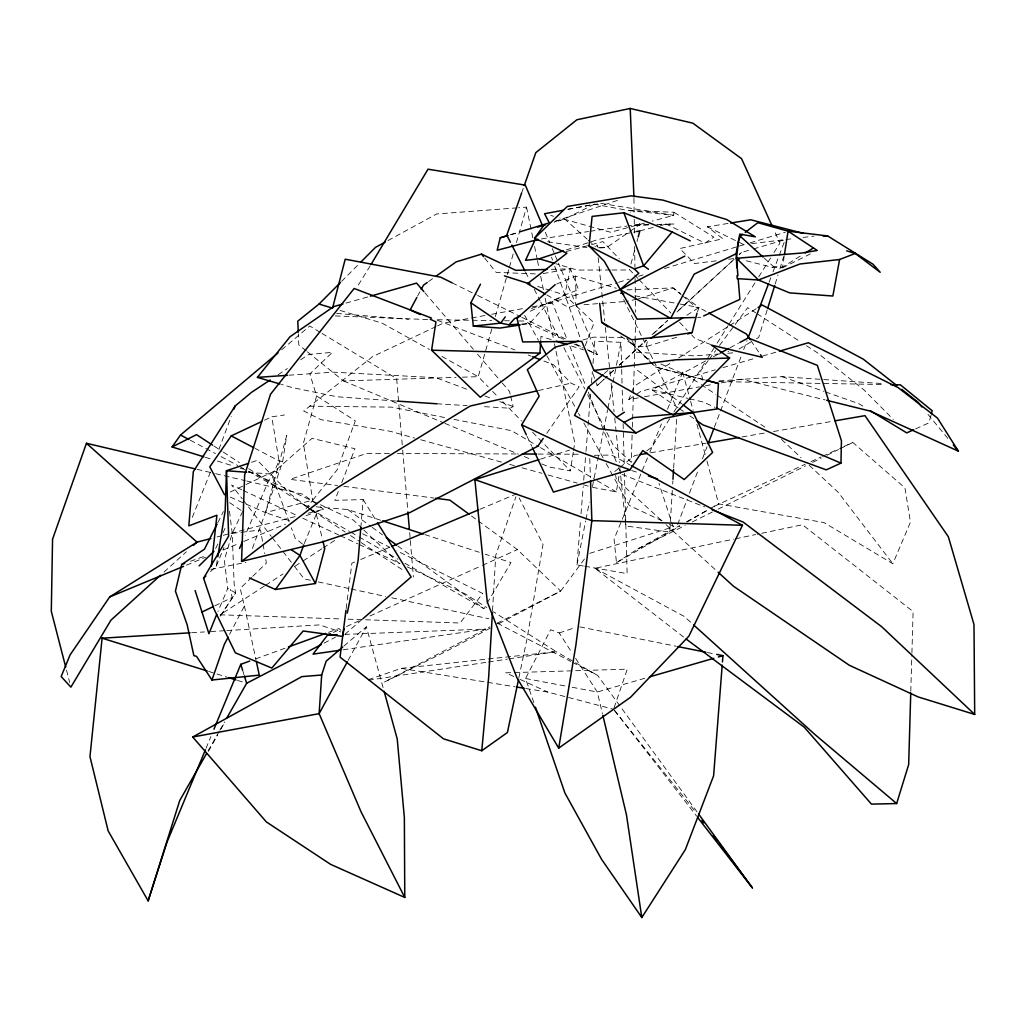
<?xml version="1.0" encoding="UTF-8"?>
<svg xmlns="http://www.w3.org/2000/svg" width="1026" height="1026" viewBox="0 0 1026 1026"><rect width="100%" height="100%" fill="white"/><g stroke="black" fill="none" stroke-linecap="round" stroke-linejoin="round"><path stroke-width="0.75" stroke-dasharray="5 3.75" d="M910.793 691.28L911.87 654.614M911.909 653.011L913.114 611.573L802.473 524.748L757.226 534.238M632.106 435.127L631.259 462.264L613.663 446.015L606.443 431.766M632.362 427.149L632.555 420.763M632.606 419.172L633.35 395.228M633.401 393.625L635.684 320.202M567.942 209.24L594.439 204.174L628.297 210.522L673.877 212.228L673.71 215.319L652.164 221.103M492.531 610.662L495.75 555.297L515.924 496.699M672.312 490.441L669.786 532.032L625.86 525.992L620.627 475.179M672.697 484.041L672.889 480.835M673.659 468.036L676.66 418.454M540.766 339.426L540.958 336.387L551.616 339.76M583.243 565.98L576.971 564.89L580.536 520.144M581.037 513.757L583.204 486.58M583.704 480.194L585.872 453.03M586 451.427L590.694 392.304M591.463 382.724L592.348 371.527M592.99 363.537L594.759 341.171L620.948 342.338L621.628 367.859M360.819 527.646L363.14 499.572L334.848 500.342L338.285 491.492M346.16 608.61L351.88 563.197L354.816 561.953M635.44 340.824L634.645 346.057L645.944 346.647L677.224 337.092M784.185 256.218L782.505 267.824L772.642 267.427L744.017 260.194M289.294 520.605L265.465 512.641L282.637 461.751L286.754 435.37L265.465 512.641L251.819 550.077M541.831 463.944L549.179 467.022L570.328 470.857L573.278 452.107M573.521 450.542L574.752 442.732L555.784 350.071M210.497 571.662L216.294 566.172L217.307 559.863M592.566 487.324L616.318 491.916L619.614 472.216M576.971 564.89L585.654 521.003M585.961 519.438L589.36 502.201M592.464 486.529L603.301 431.677M603.609 430.099L607.636 409.733M607.943 408.168L620.948 342.338M518.874 677.776L527.056 638.685L543.036 544.319L519.13 497.918M930.967 415.286L928.953 422.84L915.077 429.125M630.952 263.99L634.991 248.946M637.005 241.431L637.813 238.43M300.644 359.78L308.608 354.496L332.398 352.303L309.865 373.926L316.598 395.946L303.363 443.322L312.776 500.149L305.966 508.883M491.852 328.91L478.231 376.683L488.222 386.892M495.353 316.572L508.973 268.799M509.409 267.26L513.359 253.384M516.437 242.598L526.53 207.149L518.643 207.752M645.944 346.647L647.855 340.106M242.675 511.474L232.222 533.379L224.322 560.068L227.772 588.437L217.961 611.458M767.166 309.993L758.714 337.4L753.456 340.504M775.156 284.125L777.977 274.994M779.85 268.902L783.607 256.718M614.074 707.786L627.296 669.157L505.728 672.825L514.424 676.801M521.58 193.106L523.683 187.117M697.488 311.763L699.001 307.505L685.419 297.232M210.471 472.05L191.195 520.118M218.884 449.529L231.222 416.492M677.635 524.581L687.228 499.149M689.485 493.16L698.526 469.228M702.477 458.763L706.991 446.785M714.34 427.342L719.983 412.388M720.547 410.887L741.439 355.535M743.696 349.558L747.082 340.581M769.102 282.24L770.795 277.751M773.053 271.775L778.696 256.808M779.26 255.307L784.916 240.353M585.256 345.608L594.054 322.857L564.723 295.026L551.154 290.73M341.735 482.643L354.945 448.747L312.058 438.307L271.492 474.089L245.176 535.341M638.236 397.908L628.835 399.601L631.157 393.689M631.734 392.201L634.055 386.289L673.146 361.473M216.294 566.172L223.937 547.551M304.299 543.511L316.341 514.154L309.07 508.498M647.47 457.904L614.074 539.112L616.472 562.658L680.007 526.094M649.894 452.004L661.437 423.956M667.503 409.182L682.675 372.271L699.912 383.775M206.021 748.352L210.894 736.553M710.313 508.511L718.675 503.843L824.032 522.593L892.838 563.736L910.447 522.131L904.958 487.927L852.798 442.462L839.819 448.4M230.234 492.005L274.532 471.062L279.021 460.918L271.775 416.812L284.446 415.004M215.665 548.602L218.294 542.921M222.873 532.969L226.156 525.863M217.794 522.696L223.411 511.538M533.841 702.618L525.556 678.519L550.654 629.759L559.234 632.965L572.213 653.1M229.58 634.337L244.393 605.994L240.212 588.449L251.575 577.42M417.544 296.168L420.519 290.679M348.096 660.423L366.385 626.809L383.275 688.241M208.458 751.34L217.807 734.667M220.936 729.114L224.822 722.163M208.073 750.852L219.102 731.551M219.885 730.166L224.604 721.894M404.872 563.236L483.926 608.662L486.311 604.596M487.106 603.237L510.974 562.556L485.285 554.22M370.194 265.849L356.868 287.395M669.645 418.762L651.831 447.131L646.688 450.914M673.89 412.003L706.119 360.665M706.965 359.318L713.75 348.507M717.148 343.094L728.178 325.537M729.024 324.19L755.328 282.304M758.714 276.892L770.59 257.975M773.989 252.576L779.927 243.124L773.976 230.016M220.128 616.254L235.595 592.925L234.133 583.974L232.222 533.379L229.491 511.256M220.962 615.279L235.595 592.925L227.772 588.437M546.794 433.28L579.126 386.738L570.982 383.173L553.463 364.692L543.049 360.716M584.461 558.978L560.683 591.091L497.328 624.436M708.171 360.639L700.63 370.719L702.861 380.582M709.107 359.369L715.699 350.546M719.47 345.493L747.71 307.659L755.726 312.84M772.642 267.427L773.386 266.465L782.492 267.17L801.268 255.512M521.824 324.691L529.57 323.485L546.845 304.53L564.723 295.026L578.536 289.678L570.405 268.812L548.589 269.415M341.607 281.38L358.549 264.375M252.717 576.317L266.362 563.069L264.964 555.194M597.158 385.661L604.134 379.145L597.158 385.661L596.106 382.672M619.255 365.025L646.162 340.093M619.46 365.089L646.444 340.183M653.485 333.681L667.567 320.689M676.955 312.019L734.449 258.962L676.762 311.955M741.49 252.46L739.143 254.628L741.49 252.46L751.93 249.395M652.036 334.681L667.336 320.612M164.006 572.072L186.399 551.77M344.89 634.312L361.755 619.717M604.16 373.618L607.802 370.514M343.915 646.034L366.385 626.809M436.088 326.55L372.682 356.586L303.722 410.964L320.92 419.647L390.072 431.266L414.619 438.051M281.663 349.802L309.762 325.999L320.625 332.578M614.741 471.511L618.498 468.51M619.755 467.51L634.786 455.531L637.941 454.98M428.496 281.599L433.523 278.02M599.569 247.933L606.725 247.561L628.54 232.376M629.823 231.491L640.083 224.348L637.133 220.885M628.835 399.601L635.325 395.138M636.62 394.24L640.519 391.56L715.289 369.822M278.084 374.734L287.383 368.578M264.285 586.141L220.128 614.792L341.709 618.96M265.619 585.269L283.009 573.97M295.052 566.16L301.747 561.812M303.08 560.953L321.818 548.795M323.152 547.922L335.194 540.099M616.472 562.658L637.851 548.923L679.661 525.607M686.894 315.226L699.001 307.505L705.978 311.404M678.545 358.048L728.422 326.383M729.768 325.524L756.726 308.416M738.989 349.045L752.135 341.273M686.907 522.119L709.017 509.409M714.532 506.228L805.205 464.239M686.625 521.721L708.928 509.281M388.008 240.546L436.666 213.972L517.066 207.868M510.64 396.036L513.18 406.578L510.153 408.233L481.463 406.488M678.148 407.822L652.1 389.854L706.401 360.536M713.365 356.779L718.931 353.778M730.076 347.763L738.425 343.248M490.287 628.143L446.643 651.112L384.391 682.072L489.851 626.937M324.075 643.122L335.348 637.274M496.93 623.346L560.683 591.091L517.412 549.59L477.872 520.644M782.505 267.824L810.309 253.948M594.439 204.174L564.685 218.987L554.207 222.283M637.851 548.923L685.137 525.492M692.306 521.952L712.365 512.012M718.097 509.178L805.513 465.881M812.669 462.328L821.275 458.071M827.007 455.236L838.473 449.555M839.896 448.849L852.798 442.462M214.883 605.815L232.197 597.478L230.286 589.36M437.525 325.858L443.283 323.139L485.413 315.431M264.528 420.224L271.775 416.812M530.301 311.224L564.723 295.026L570.405 268.812L543.049 273.57M810.976 461.597L821.069 456.98M822.519 456.314L838.37 449.055M333.424 632.414L340.722 629.118M346.557 626.488L362.627 619.268M369.924 615.972L480.912 566.019M482.361 565.364L517.412 549.59M556.631 284.048L575.548 276.045L616.28 288.268M360.716 559.478L390.201 547.063M480.104 509.217L516.95 493.698M186.488 565.159L205.675 557.221M223.399 549.885L238.16 543.78M244.073 541.33L285.42 524.235M306.094 515.68L323.6 509.204L318.406 505.446M255.654 658.91L285.395 648.073M328.525 632.349L338.939 628.553L340.876 630.285M190.451 561.286L204.982 556.015M574.342 305.44L568.43 307.479L546.589 294.783M368.308 679.687L401.256 668.375L486.657 659.167M251.511 462.303L257.398 460.328L289.704 493.442L307.864 507.562M559.234 632.965L575.304 627.553M554.591 221.449L619.153 199.839M566.378 249.882L598.055 239.494L632.106 232.492M589.77 553.36L673.146 526.851L658.974 483.4M636.979 299.194L626.27 301.439M638.48 298.72L673.056 287.896L680.469 293.5M540.587 459.135L569.635 450.093M510.666 234.595L518.13 232.338M531.532 308.403L617.126 282.727M618.652 282.265L629.348 279.059M638.518 276.302L643.11 274.93M664.502 268.517L737.861 246.509M739.387 246.048L748.57 243.303M750.096 242.841L785.249 232.299M753.43 248.959L784.762 239.763M722.92 367.603L756.495 357.843M762.6 356.06L777.849 351.623M644.803 678.263L597.299 692.011L570.789 687.022M510.73 234.787L518.233 232.658M345.967 303.106L369.001 296.591M566.237 251.537L602.865 241.61L619.319 258.898M644.469 223.168L610.611 232.261L559.927 218.038M217.076 536.931L221.719 535.726M223.258 535.315L229.426 533.712M230.978 533.315L295.809 516.437M308.159 513.218L323.6 509.204M582.948 339.927L593.708 337.131L625.783 337.464M639.839 230.901L654.55 227.131M660.436 225.617L666.336 224.117L674.069 224.027L659.859 224.476M555.528 221.283L564.685 218.987L587.129 239.135M538.406 390.56L570.982 383.173M683.585 637.043L594.939 568.25L733.821 539.137M735.373 538.817L755.662 534.559M633.645 232.184L636.748 231.543M210.958 569.404L245.932 562.363M567.981 209.381L597.632 203.892M491.659 314.289L525.979 308.005M532.225 306.864L552.514 303.157L567.416 340.222M644.495 396.767L699.322 386.84M705.58 385.712L713.416 384.288M721.252 382.878L741.606 379.184L825.173 399.935M650.561 452.799L705.734 443.245M742.003 436.961L765.653 432.857M773.527 431.497L833.433 421.122M716.289 260.822L694.538 263.554L679.828 248.536L722.843 238.737L707.376 226.784L729.05 223.283M541.356 238.943L588.501 231.504M590.065 231.26L626.963 226.079M368.462 680.238L486.824 662.232M488.402 662.001L507.331 659.115M508.909 658.872L556.259 651.677L574.227 661.988M343.12 649.779L485.593 629.079L345.134 634.376M640.083 224.348L628.476 225.887M728.716 259.257L734.924 258.475M751.571 243.637L784.351 239.686M785.916 239.507L793.726 238.558M803.089 237.429L814.016 236.121M232.222 533.379L260.514 529.967L262.746 542.574M488.248 659L556.259 651.677L493.391 611.778M719.803 353.919L694.576 355.894L633.209 351.995M727.678 353.29L732.41 352.918L728.101 351.251M584.012 304.722L624.706 301.554M288.909 375.208L333.027 372.156L435.896 377.683L470.075 390.47M521.657 324.011L529.57 323.485M718.957 380.915L782.056 376.657L884.63 383.75M191.644 632.721L204.443 631.939M210.83 631.541L225.22 630.669M226.823 630.567L319.561 624.898L340.76 631.901M627.078 289.871L673.056 287.896L681.238 294.77M697.577 317.367L700.745 317.252M648.868 224.745L633.004 225.322L648.791 224.822M656.807 224.463L666.336 224.117L705.08 243.124L713.827 237.109L673.877 212.228M307.479 351.892L343.492 380.915L456.044 377.376M462.38 377.183L478.231 376.683L440.641 355.74M718.841 381.582L884.476 384.545M594.375 455.3L611.611 455.044L629.9 464.868M599.479 247.612L606.725 247.561M610.342 270.018L577.112 270.056L555.9 263.746M611.932 270.018L629.336 269.992M389.393 453.441L367 453.351L290.063 479.347L337.516 485.516M397.395 453.479L518.989 453.992M538.188 454.069L581.383 454.249M309.326 406.193L391.791 407.142L447.772 418.146M335.271 315.918L429.33 319.637M437.332 319.753L491.723 320.548M504.523 320.74L509.319 320.805M518.912 320.958L523.709 321.023L565.557 340.119M348.109 619.178L460.097 623.013L482.669 593.464L396.908 550.834M535.315 273.904L496.148 272.352L484.452 257.77M436.845 403.782L467.125 405.616M395.549 400.986L336.938 396.767L291.935 387.495L281.419 384.417M248.215 472.358L271.492 474.089L289.14 521.849M336.643 313.417L408.54 319.33M309.762 506.254L305.017 505.844L309.172 508.242M316.098 506.806L347.763 509.55L381.005 520.349M343.838 486.337L433.985 498.059M547.627 241.777L586.859 247.548M401.256 668.375L514.693 686.727M525.722 688.51L547.781 692.075L613.561 709.261M600.749 203.315L673.71 215.319L628.297 210.522L630.259 212.831M584.807 566.249L627.13 573.624L624.436 473.14M634.773 295.77L678.635 303.786M680.2 304.068L699.001 307.505L696.449 307.543L682.418 295.757M525.556 678.519L569.225 686.727M453.992 419.365L511.512 430.663L539.099 446.785M579.793 626.886L676.262 646.265M707.376 652.523L715.16 654.088M310.429 580.241L304.171 578.895L292.564 563.877M318.252 581.934L349.558 588.68M351.123 589.027L385.545 596.452M391.804 597.799L488.825 618.742M282.637 461.751L279.021 460.918L255.128 448.413M196.979 469.292L214.101 473.332M215.665 473.691L245.24 480.655M246.804 481.027L302.837 494.211L317.111 504.51M652.1 389.854L687.895 398.383M689.459 398.755L703.464 402.089L714.968 407.335M704.631 379.851L655.576 367.013L626.886 338.567L655.576 367.013L703.528 379.684M420.75 439.756L502.06 462.264M509.73 464.393L514.334 465.663M522.003 467.792L541.946 473.307M548.089 475.012L577.228 483.079M583.371 484.772L591.04 486.901M550.705 215.447L553.784 216.306M340.055 310.429L382.172 323.164L429.509 349.533M205.354 457.314L211.407 459.186M217.461 461.072L232.581 465.778M240.135 468.138L246.189 470.023L280.919 489.684L311.699 509.973M208.611 671.402L226.861 677.096M237.519 680.418L243.598 682.316M571.418 346.019L583.602 349.879M537.598 286.421L549.654 290.243M631.618 470.524L639.236 472.986M424.828 534.584L479.232 552.257M782.056 376.657L824.045 391.419M825.545 391.945L858.544 403.539L865.239 407.617M484.939 396.023L492.377 398.806M499.803 401.589L513.18 406.578M437.448 320.33L514.795 349.904M528.172 355.022L531.147 356.163M710.838 344.582L695.012 338.477L691.716 335.015M622.128 474.41L704.747 506.934M343.492 380.915L443.399 422.738M444.874 423.353L518.322 454.108M524.209 456.57L531.545 459.635M230.26 497.123L265.465 512.641L312.776 500.149L337.221 469.716L355.355 420.865L316.598 395.946M644.803 357.176L652.113 360.293M660.872 364.038L688.638 375.901M574.214 344.069L582.871 348.032M588.642 350.661L597.299 354.611L558.49 263.246M520.22 679.456L547.781 692.075M241.738 489.787L231.581 485.041L242.226 498.816M243.188 490.454L296.912 515.488M302.708 518.194L339.003 535.097M340.452 535.777L357.882 543.895M359.331 544.562L399.973 563.505M407.232 566.891L465.304 593.951L486.696 607.533M662.18 520.875L629.233 505.459L613.856 477.5M669.337 524.222L676.506 527.569M249.087 471.37L353.393 520.131L362.627 528.877M707.376 226.784L743.773 244.586M452.043 282.804L476.256 294.77M477.68 295.475L520.4 316.598M521.824 317.303L567.391 339.824M575.945 344.056L581.639 346.865M587.334 349.686L597.299 354.611M274.532 471.062L278.328 472.948M362.601 533.789L389.752 547.281M497.315 623.154L570.841 661.462M572.264 662.206L597.722 675.467L697.68 812.746M190.31 440.231L215.46 453.633M221.039 456.608L237.814 465.548M239.199 466.291L244.791 469.267M594.939 568.25L684.188 616.421L692.486 623.911M310.557 509.037L349.391 531.353M350.777 532.148L357.715 536.136M359.1 536.931L397.934 559.247M575.599 662.77L597.722 675.467M540.471 447.592L595.631 479.822M597.004 480.63L616.318 491.916M321.984 333.399L396.652 378.62L402.551 448.452M757.06 313.712L801.126 342.235M806.462 345.698L817.145 352.611L864.136 390.072L893.287 419.365M213.959 446.015L221.988 451.248M223.335 452.12L239.404 462.611M248.779 468.715L280.919 489.684M313.033 510.858L345.159 532.019M350.507 535.546L359.87 541.728M361.216 542.613L404.039 570.828M701.245 384.66L715.827 394.382M717.148 395.266L764.87 427.098M229.632 502.65L241.366 510.589M679.443 408.72L683.354 411.413M689.857 415.902L693.768 418.595M620.704 336.015L634.645 346.057L632.311 341.042M347.763 509.55L370.886 526.389M372.169 527.313L382.441 534.803M397.857 546.024L483.926 608.662M471.498 515.988L476.59 519.72M637.454 370.245L681.751 403.834M302.478 544.024L295.206 538.265L291.346 527.813M306.235 350.892L298.784 344.877L298.322 333.809M588.308 240.199L595.401 246.561M764.229 258.116L773.386 266.465M661.36 520.387L616.421 479.373L615.587 475.436M666.092 524.709L716.943 571.136M781.44 439.372L801.139 457.75M809.257 465.317L838.229 492.339L892.838 563.736M363.781 529.98L401.859 566.07M492.66 391.432L498.213 397.1M502.65 401.641L521.503 420.929M532.609 432.279L570.328 470.857M629.195 269.287L633.581 273.891M634.684 275.045L637.967 278.508M639.07 279.662L670.876 313.11M679.648 322.331L687.33 330.398M424.841 292.743L473.396 349.353M477.526 354.175L501.291 381.877M502.317 383.083L509.55 391.509L510.281 394.523M927.966 414.337L949.255 440.116M614.561 710.505L696.205 812.707M614.536 710.518L696.654 816.17M243.2 500.06L271.262 536.354M272.236 537.598L291.589 562.633M750.852 340.517L759.612 353.431M575.676 658.461L597.299 692.011L602.467 713.763M363.14 499.572L376.606 521.298M524.671 315.341L538.509 340.504M546.973 355.881L577.715 411.798M578.484 413.196L580.023 415.992M583.871 422.981L603.096 457.929M606.161 463.521L613.086 476.102M525.581 272.134L529.185 279.264M534.238 289.242L540.022 300.644M540.74 302.067L560.234 340.555M563.851 347.673L584.782 389.008M587.667 394.702L605.725 430.33M598.312 247.843L596.901 244.97L597.222 248.151M623.68 299.592L642.007 336.977M642.712 338.413L653.28 359.972M653.985 361.409L676.532 407.412M527.043 436.268L531.776 446.284M545.345 232.299L549.718 242.623M552.232 248.51L554.733 254.41M555.361 255.884L557.862 261.771M569.802 346.16L585.897 386.186M588.283 392.124L616.293 461.803M618.678 467.741L619.871 470.703M551.501 257.18L552.565 260.168M554.681 266.144L580.703 339.35M592.913 373.708L595.567 381.185M242.585 670.158L243.944 674.531M682.675 372.271L690.216 399.819M690.639 401.346L693.14 410.528M696.91 424.289L705.285 454.89M706.965 461.007L718.675 503.843M66.498 670.119L69.691 682.495M316.341 514.154L322.562 539.612M244.393 605.994L255.974 659.756M526.53 207.149L532.956 238.571M534.572 246.42L537.137 258.988M537.457 260.553L539.073 268.402M540.676 276.263L543.575 290.396M545.178 298.245L554.181 342.222M554.502 343.787L555.464 348.507M263.015 544.152L264.695 553.617M598.209 257.667L604.75 321.176M605.404 327.525L610.483 376.747M611.137 383.096L614.074 411.67M614.728 418.031L619.319 462.482M619.973 468.831L620.461 473.589M402.692 450.042L407.784 510.345M409.656 532.571L410.195 538.919M410.323 540.51L413.401 577.01M589.77 458.545L590.412 477.654M621.679 369.45L622.064 383.814M622.231 390.188L622.782 410.926M623.128 423.687L624.231 465.163M575.548 276.045L576.112 302.247M633.927 198.428L634.209 217.653M634.235 219.256L634.44 233.684M634.619 246.496L634.927 267.337M635.094 278.546L635.389 299.374M635.415 300.977L635.569 312.199M613.445 370.45L605.302 378.055L613.586 370.501"/><path stroke-width="1.5" d="M696.372 420.391L702.887 424.879L826.289 469.857L840.948 463.111L841.435 440.808L817.337 365.346L748.172 337.99L739.823 342.504M910.755 692.871L908.664 764.601L896.647 803.538L871.446 804.127L804.256 727.19L686.125 639.018M543.203 438.461L537.816 446.22L408.874 513.077L322.613 541.908L241.559 561.389L244.637 474.935L270.518 394.253L354.15 288.486L431.497 318.06M492.442 612.253L488.671 677.122L481.758 750.75L443.501 738.823L340.055 657.14L345.967 610.175M672.979 479.245L673.569 469.639M430.202 319.214L435.947 321.869L431.6 350.199L480.258 397.254L539.92 353.136L540.676 340.953M706.157 380.248L718.418 383.467L716.802 409.002L693.14 412.478L664.386 418.416L636.017 432.908L598.722 428.727L574.547 415.402L588.385 387.097L602.955 374.657M321.677 675.018L319.137 713.647L361.114 811.951L404.77 897.442L330.629 864.367L266.388 821.954L192.721 737.014L301.901 676.596L321.677 675.018L326.165 661.193L342.735 647.034M722.201 665.13L713.609 775.784L685.355 849.592L641.814 917.539L601.557 859.301L564.916 793.021L535.405 707.145M722.445 661.975L722.932 655.652L716.712 654.396M360.819 527.646L358.112 560.401L347.275 613.138M190.041 632.811L102.1 638.185L89.967 756.649L108.179 830.945L148.142 900.892L167.046 842.051L205.418 749.814M694.41 317.496L637.082 319.15L604.327 261.322L589.065 245.984L592.105 216.409L623.872 212.78L672.12 231.953L690.28 240.879M211.305 566.314L216.922 515.219L188.822 525.863L193.298 471.678L235.146 405.988L251.55 392.317L270.133 380.005M736.796 267.671L736.476 258.283L738.502 241.084L740.195 236.211L742.709 234.274M784.428 254.653L788.058 231.171L757.842 222.693L745.235 232.351M217.82 556.695L225.169 510.871L226.477 470.742L248.561 463.303M631.298 465.624L742.452 525.286L688.844 636.21L630.58 697.257L558.695 748.121L575.83 645.559L591.861 520.644L590.527 480.835M839.614 259.501L799.934 264.003L758.432 279.995L736.476 258.283L801.588 253.05L817.273 250.472L788.058 231.171L827.649 235.942L873.088 264.272L880.205 272.288L855.248 253.46L839.614 259.501L832.843 296.014L789.622 292.885L758.432 279.995L737.168 278.623L737.066 275.494M737.912 275.789L736.091 253.768L739.772 234.095L755.367 236.852L726.703 219.526L662.796 200.083L631.17 195.825L567.34 206.444L534.597 238.25L566.903 253.242L527.467 283.689L545.216 294M344.082 628.643L342.492 636.389L303.145 630.99L271.839 668.067L235.352 652.831L213.947 608.918L203.558 578.228L228.644 536.085L226.477 470.742L246.663 472.242M518.553 679.34L507.421 732.513L481.758 750.75M217.089 524.094L204.443 549.205L181.743 564.441L175.42 591.13L187.168 624.834L193.876 655.691L196.505 656.307L211.946 680.02L259.283 675.121L256.308 661.295M507.69 235.505L500.239 237.775L497.174 250.241L538.214 239.43M687.651 333.912L692.114 332.552L696.987 313.174M249.446 577.933L275.455 589.501L315.444 583.512L324.755 548.602L322.921 541.112M931.377 413.773L932.185 410.759L900.405 384.84L890.85 384.66M638.223 236.916L639.839 230.901L636.748 231.543M767.64 308.48L774.681 285.638M148.142 900.892L179.742 800.511L206.508 753.623M211.946 680.02L224.386 644.251L228.093 637.172M195.427 468.933L86.453 443.283L52.557 539.189L51.3 611.304L65.69 667.028M521.58 193.106L506.806 235.082L510.409 242.213M524.222 185.616L535.828 152.63L576.894 119.76L630.208 108.461L692.845 123.171L741.58 158.684L771.988 225.656M303.696 544.986L299.964 555.438L275.455 589.501M234.018 408.989L235.146 405.988M708.12 443.796L713.775 428.842M748.21 337.592L768.538 283.74M213.947 729.191L240.777 664.335L249.703 661.077M216.73 614.343L208.919 633.709L195.132 590.54M239.533 548.474L242.675 541.177M520.272 324.934L500.124 328.064L473.319 326.114L470.857 302.76L480.489 284.189M416.812 297.54L410.144 309.903L420.173 314.559M421.25 289.306L423.481 285.19L427.239 282.496M347.339 661.834L319.137 713.647L192.721 737.014M226.964 717.751L246.65 683.265L321.266 644.572M371.014 264.49L428.022 169.175L525.299 185.142L542.203 224.938M526.364 434.832L521.631 424.815L539.163 396.19L527.3 369.681L555.271 347.109L578.331 341.119M532.456 447.721L553.437 492.082L629.964 469.818L642.776 450.594L684.239 479.552L712.608 452.44L693.14 412.478L683.008 404.795M210.907 538.535L197.018 542.151L109.705 596.927L70.063 654.934L61.175 676.532L70.884 687.138L110.949 620.153L160.466 575.278M261.63 421.583L231.222 435.896L209.791 466.817L224.514 494.712M203.841 456.839L172.086 446.951L180.525 435.024L277.995 352.906M534.597 238.25L544.075 224.963M505.267 316.893L500.726 323.113L473.319 326.114M330.5 633.722L327.576 635.043L313.045 654.139L339.952 650.24M279.918 383.98L257.398 377.376L290.101 336.669L333.694 306.594L342.902 303.978M672.12 231.953L643.623 265.837L634.363 268.966L589.065 245.984M470.857 302.76L500.726 323.113L508.999 324.857L514.526 318.65L520.259 315.957M760.484 354.727L762.241 357.305L711.467 345.134L729.614 358.023L673.428 415.325L593.951 370.463L581.755 341.363L522.696 341.94L517.027 318.278L555.169 284.664M298.245 332.219L297.784 321.151L319.009 304.055L340.478 282.522M360.806 262.117L375.503 247.369L385.225 242.059M199.108 565.877L213.947 551.308M203.558 578.228L205.867 576.035M193.478 545.357L197.018 542.151L86.453 443.283M362.96 618.678L411.131 576.997L377.453 522.657M241.559 561.389L338.08 487.299L470.165 406.027L536.855 390.906M436.024 276.225L456.108 261.899L481.527 254.127L515.873 270.338L547.038 269.466M588.385 387.097L616.511 417.274L624.334 412.234M650.548 338.388L682.854 317.791M758.073 307.556L762.126 304.991L863.315 359.19L896.775 385.494M805.282 253.012L813.336 248.01M720.329 353.021L728.678 348.507M616.511 417.274L624.09 422.34L633.029 417.633L693.14 412.478M684.791 256.09L620.102 289.678L575.817 304.927M172.086 446.951L196.543 434.652L212.613 445.13M736.091 253.768L694.192 274.134L670.645 318.406L620.102 289.678L638.813 273.237L634.363 268.966M201.891 612.06L213.446 606.507M703.644 315.931L739.861 299.4L738.181 278.944M913.691 429.753L906.753 432.895L870.587 410.875M391.675 546.448L478.629 509.832M109.705 596.927L183.526 566.378M288.37 646.983L325.55 633.427M181.743 564.441L184.642 563.389M538.214 240.392L535.072 239.93L525.517 260.335L539.227 258.783L563.364 250.87M558.695 748.121L516.976 677.865L487.247 601.787L474.858 479.604L539.06 459.61M519.618 231.876L547.935 223.27M779.375 351.187L808.373 342.748L898.16 387.636L937.469 418.095L958.387 451.158L870.048 411.067L826.725 400.32M649.394 676.929L713.75 658.307M718.341 656.986L722.932 655.652M500.239 237.775L507.729 235.634M537.727 227.105L545.216 224.976M370.527 296.155L416.582 283.099L423.815 291.538M563.3 210.253L544.562 213.716L549.077 222.45M639.519 454.71L647.406 453.351M707.312 442.963L738.848 437.499M835.01 420.84L864.969 415.658L948.345 536.739L973.982 624.488L974.7 714.442L918.155 696.923L849.297 665.258L733.5 586.244L718.123 572.213M730.602 223.04L750.724 219.782L803.204 233.325M692.114 332.552L670.722 335.835L631.721 339.798L601.685 322.318L599.684 303.375M593.951 370.463L675.916 359.793L729.614 358.023M257.398 377.376L287.344 375.311M508.999 324.857L518.502 324.229M327.576 635.043L337.156 634.684M823.108 235.993L827.649 235.942M522.196 454.005L536.585 454.056M431.6 350.199L539.92 353.136M742.452 525.286L591.861 520.644L474.858 479.604M436.845 403.782L397.139 401.102M435.575 498.264L449.811 500.111L468.946 514.116M516.27 686.984L524.145 688.254M620.666 293.192L623.808 293.769M677.814 646.585L705.824 652.215M736.476 258.283L739.49 259.052M708.004 380.813L718.418 383.467M539.227 258.783L554.386 263.297M319.009 304.055L332.539 308.146L345.211 259.206L440.654 277.174L452.043 282.804M846.668 250.844L855.248 253.46M102.1 638.185L207.085 670.927M228.388 677.57L235.993 679.943M556.195 341.209L566.852 344.582M504.446 275.891L530.057 284.022M648.368 475.949L657.499 478.911M382.518 520.836L423.315 534.097M629.964 469.818L576.535 450.735L521.631 424.815M532.635 356.727L540.074 359.575M712.121 509.832L743.106 522.029L881.796 626.809L974.7 714.442M840.948 463.111L788.366 440.808L716.417 407.989M231.222 435.896L253.717 447.669M180.525 435.024L188.912 439.487M708.774 312.968L746.466 334.053L749.968 339.221M291.487 549.885L299.964 555.438L315.444 583.512M648.509 269.287L643.623 265.837L623.872 212.78M601.685 322.318L608.033 326.884M386.302 537.598L396.575 545.088M901.726 389.393L917.834 402.064L921.887 406.976M896.647 803.538L814.439 734.103L693.666 624.988M624.09 422.34L636.017 432.908M740.195 236.211L763.087 257.077M953.321 445.027L958.387 451.158M481.527 254.127L483.477 256.551M697.629 817.427L752.379 887.862L698.616 814.041M701.925 820.351L703.823 822.903M713.339 835.639L717.148 840.73M719.059 843.282L752.379 887.862M540.048 343.3L546.204 354.483M511.859 245.06L524.85 270.71M240.777 664.335L242.585 670.158M244.393 675.98L246.65 683.265M384.122 691.319L397.216 738.925L404.359 817.581L404.77 897.442M602.839 715.314L626.45 814.785L641.814 917.539M407.912 511.936L409.387 529.39M630.208 108.461L633.914 196.825"/></g></svg>
